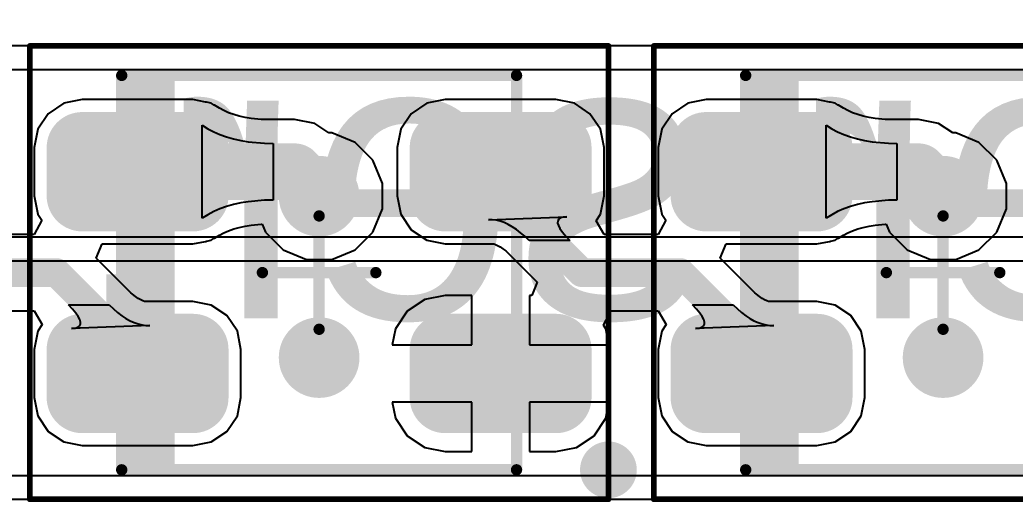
# Model space of a CAD drawing. Header units: millimetres. Extents: x 0 to 168, y 0 to 109.
# Drawn here: x 123.01 to 131.78, y 44.14 to 48.4 of the extents above; entities that cross this region are included whole.
import ezdxf

# ---------------------------------------------------------------- set-up
doc = ezdxf.new("R2010")
doc.units = ezdxf.units.MM
for name, color, linetype in [('BottomLayer', 5, 'Continuous'), ('BottomOverlay', 54, 'Continuous'), ('Mechanical13', 56, 'Continuous'), ('Mechanical15', 56, 'Continuous'), ('MultiLayer', 9, 'Continuous'), ('TopLayer', 1, 'Continuous'), ('TopOverlay', 2, 'Continuous'), ('TopPaste', 8, 'Continuous'), ('TopSolder', 216, 'Continuous'), ('ViaHoleLayer', 16, 'Continuous')]:
    doc.layers.add(name, color=color, linetype=linetype)
doc.styles.add('Comic Sans MS', font='comic.ttf', dxfattribs={"height": 0.2})

# ---------------------------------------------------------------- blocks, each defined once
blk = doc.blocks.new('WS2812B_M____112')
at = {"layer": 'Mechanical13'}
blk.add_hatch(color=56, dxfattribs=at).paths.add_polyline_path([(-1.74, -1.74), (-1.2719, -1.74), (-1.2719, 1.74), (-1.74, 1.74)])
at = {"layer": 'TopLayer'}
h = blk.add_hatch(color=1, dxfattribs=at)
edge = h.paths.add_edge_path()
edge.add_arc((-2.0875, 0.6776), 0.2125, 180, 270)
edge.add_line((-2.0875, 0.4651), (-1.1125, 0.4651))
edge.add_arc((-1.1125, 0.6776), 0.2125, 270, 360)
edge.add_line((-0.9, 0.6776), (-0.9, 1.1026))
edge.add_arc((-1.1125, 1.1026), 0.2125, 0, 90)
edge.add_line((-1.1125, 1.3151), (-2.0875, 1.3151))
edge.add_arc((-2.0875, 1.1026), 0.2125, 90, 180)
edge.add_line((-2.3, 1.1026), (-2.3, 0.6776))
h = blk.add_hatch(color=1, dxfattribs=at)
edge = h.paths.add_edge_path()
edge.add_arc((1.1125, 0.6775), 0.2125, 180, 270)
edge.add_line((1.1125, 0.465), (2.0875, 0.465))
edge.add_arc((2.0875, 0.6775), 0.2125, 270, 360)
edge.add_line((2.3, 0.6775), (2.3, 1.1025))
edge.add_arc((2.0875, 1.1025), 0.2125, 0, 90)
edge.add_line((2.0875, 1.315), (1.1125, 1.315))
edge.add_arc((1.1125, 1.1025), 0.2125, 90, 180)
edge.add_line((0.9, 1.1025), (0.9, 0.6775))
h = blk.add_hatch(color=1, dxfattribs=at)
edge = h.paths.add_edge_path()
edge.add_arc((-2.0875, -1.1025), 0.2125, 180, 270)
edge.add_line((-2.0875, -1.315), (-1.1125, -1.315))
edge.add_arc((-1.1125, -1.1025), 0.2125, 270, 360)
edge.add_line((-0.9, -1.1025), (-0.9, -0.6775))
edge.add_arc((-1.1125, -0.6775), 0.2125, 0, 90)
edge.add_line((-1.1125, -0.465), (-2.0875, -0.465))
edge.add_arc((-2.0875, -0.6775), 0.2125, 90, 180)
edge.add_line((-2.3, -0.6775), (-2.3, -1.1025))
h = blk.add_hatch(color=1, dxfattribs=at)
edge = h.paths.add_edge_path()
edge.add_arc((1.1125, -1.1025), 0.2125, 180, 270)
edge.add_line((1.1125, -1.315), (2.0875, -1.315))
edge.add_arc((2.0875, -1.1025), 0.2125, 270, 360)
edge.add_line((2.3, -1.1025), (2.3, -0.6775))
edge.add_arc((2.0875, -0.6775), 0.2125, 0, 90)
edge.add_line((2.0875, -0.465), (1.1125, -0.465))
edge.add_arc((1.1125, -0.6775), 0.2125, 90, 180)
edge.add_line((0.9, -0.6775), (0.9, -1.1025))
at = {"layer": 'TopPaste'}
h = blk.add_hatch(color=8, dxfattribs=at)
edge = h.paths.add_edge_path()
edge.add_arc((-2.0875, 0.6776), 0.2125, 180, 270)
edge.add_line((-2.0875, 0.4651), (-1.1125, 0.4651))
edge.add_arc((-1.1125, 0.6776), 0.2125, 270, 360)
edge.add_line((-0.9, 0.6776), (-0.9, 1.1026))
edge.add_arc((-1.1125, 1.1026), 0.2125, 0, 90)
edge.add_line((-1.1125, 1.3151), (-2.0875, 1.3151))
edge.add_arc((-2.0875, 1.1026), 0.2125, 90, 180)
edge.add_line((-2.3, 1.1026), (-2.3, 0.6776))
h = blk.add_hatch(color=8, dxfattribs=at)
edge = h.paths.add_edge_path()
edge.add_arc((1.1125, 0.6775), 0.2125, 180, 270)
edge.add_line((1.1125, 0.465), (2.0875, 0.465))
edge.add_arc((2.0875, 0.6775), 0.2125, 270, 360)
edge.add_line((2.3, 0.6775), (2.3, 1.1025))
edge.add_arc((2.0875, 1.1025), 0.2125, 0, 90)
edge.add_line((2.0875, 1.315), (1.1125, 1.315))
edge.add_arc((1.1125, 1.1025), 0.2125, 90, 180)
edge.add_line((0.9, 1.1025), (0.9, 0.6775))
h = blk.add_hatch(color=8, dxfattribs=at)
edge = h.paths.add_edge_path()
edge.add_arc((-2.0875, -1.1025), 0.2125, 180, 270)
edge.add_line((-2.0875, -1.315), (-1.1125, -1.315))
edge.add_arc((-1.1125, -1.1025), 0.2125, 270, 360)
edge.add_line((-0.9, -1.1025), (-0.9, -0.6775))
edge.add_arc((-1.1125, -0.6775), 0.2125, 0, 90)
edge.add_line((-1.1125, -0.465), (-2.0875, -0.465))
edge.add_arc((-2.0875, -0.6775), 0.2125, 90, 180)
edge.add_line((-2.3, -0.6775), (-2.3, -1.1025))
h = blk.add_hatch(color=8, dxfattribs=at)
edge = h.paths.add_edge_path()
edge.add_arc((1.1125, -1.1025), 0.2125, 180, 270)
edge.add_line((1.1125, -1.315), (2.0875, -1.315))
edge.add_arc((2.0875, -1.1025), 0.2125, 270, 360)
edge.add_line((2.3, -1.1025), (2.3, -0.6775))
edge.add_arc((2.0875, -0.6775), 0.2125, 0, 90)
edge.add_line((2.0875, -0.465), (1.1125, -0.465))
edge.add_arc((1.1125, -0.6775), 0.2125, 90, 180)
edge.add_line((0.9, -0.6775), (0.9, -1.1025))
at = {"layer": 'TopSolder'}
h = blk.add_hatch(color=216, dxfattribs=at)
edge = h.paths.add_edge_path()
edge.add_arc((-2.0875, 0.6776), 0.3141, 180, 270)
edge.add_line((-2.0875, 0.3635), (-1.1125, 0.3635))
edge.add_arc((-1.1125, 0.6776), 0.3141, 270, 360)
edge.add_line((-0.7984, 0.6776), (-0.7984, 1.1026))
edge.add_arc((-1.1125, 1.1026), 0.3141, 0, 90)
edge.add_line((-1.1125, 1.4167), (-2.0875, 1.4167))
edge.add_arc((-2.0875, 1.1026), 0.3141, 90, 180)
edge.add_line((-2.4016, 1.1026), (-2.4016, 0.6776))
h = blk.add_hatch(color=216, dxfattribs=at)
edge = h.paths.add_edge_path()
edge.add_arc((1.1125, 0.6775), 0.3141, 180, 270)
edge.add_line((1.1125, 0.3634), (2.0875, 0.3634))
edge.add_arc((2.0875, 0.6775), 0.3141, 270, 360)
edge.add_line((2.4016, 0.6775), (2.4016, 1.1025))
edge.add_arc((2.0875, 1.1025), 0.3141, 0, 90)
edge.add_line((2.0875, 1.4166), (1.1125, 1.4166))
edge.add_arc((1.1125, 1.1025), 0.3141, 90, 180)
edge.add_line((0.7984, 1.1025), (0.7984, 0.6775))
h = blk.add_hatch(color=216, dxfattribs=at)
edge = h.paths.add_edge_path()
edge.add_arc((-2.0875, -1.1025), 0.3141, 180, 270)
edge.add_line((-2.0875, -1.4166), (-1.1125, -1.4166))
edge.add_arc((-1.1125, -1.1025), 0.3141, 270, 360)
edge.add_line((-0.7984, -1.1025), (-0.7984, -0.6775))
edge.add_arc((-1.1125, -0.6775), 0.3141, 0, 90)
edge.add_line((-1.1125, -0.3634), (-2.0875, -0.3634))
edge.add_arc((-2.0875, -0.6775), 0.3141, 90, 180)
edge.add_line((-2.4016, -0.6775), (-2.4016, -1.1025))
h = blk.add_hatch(color=216, dxfattribs=at)
edge = h.paths.add_edge_path()
edge.add_arc((1.1125, -1.1025), 0.3141, 180, 270)
edge.add_line((1.1125, -1.4166), (2.0875, -1.4166))
edge.add_arc((2.0875, -1.1025), 0.3141, 270, 360)
edge.add_line((2.4016, -1.1025), (2.4016, -0.6775))
edge.add_arc((2.0875, -0.6775), 0.3141, 0, 90)
edge.add_line((2.0875, -0.3634), (1.1125, -0.3634))
edge.add_arc((1.1125, -0.6775), 0.3141, 90, 180)
edge.add_line((0.7984, -0.6775), (0.7984, -1.1025))
at = {"layer": 'Mechanical13', "const_width": 0.1}
for points in [[(-1.74, -1.74), (-1.74, 1.74)], [(-1.74, 1.74), (1.74, 1.74)], [(1.74, -1.74), (1.74, 1.74)], [(-1.74, -1.74), (1.74, -1.74)]]:
    blk.add_lwpolyline(points, dxfattribs=at)
at = {"layer": 'Mechanical13', "const_width": 0.05}
for points in [[(-1.765, 1.74, 1), (-1.715, 1.74, 1)], [(-1.765, 1.74, 1), (-1.715, 1.74, 1)], [(1.715, 1.74, 1), (1.765, 1.74, 1)], [(1.715, 1.74, 1), (1.765, 1.74, 1)], [(-1.765, -1.74, 1), (-1.715, -1.74, 1)], [(-1.765, -1.74, 1), (-1.715, -1.74, 1)], [(1.715, -1.74, 1), (1.765, -1.74, 1)], [(1.715, -1.74, 1), (1.765, -1.74, 1)]]:
    blk.add_lwpolyline(points, format="xyb", close=True, dxfattribs=at)
at = {"layer": 'Mechanical15'}
for points, const_width in [([(-2.55, -2), (-2.55, 2)], 0.05), ([(-2.55, 2), (2.55, 2)], 0.05), ([(2.55, -2), (2.55, 2)], 0.05), ([(0, -0.5), (0, 0.5)], 0.1), ([(-0.5, 0), (0.5, 0)], 0.1), ([(-2.55, -2), (2.55, -2)], 0.05)]:
    blk.add_lwpolyline(points, dxfattribs=dict(at, const_width=const_width))
for points, const_width in [([(-2.5625, 2, 1), (-2.5375, 2, 1)], 0.025), ([(-2.5625, 2, 1), (-2.5375, 2, 1)], 0.025), ([(2.5375, 2, 1), (2.5625, 2, 1)], 0.025), ([(2.5375, 2, 1), (2.5625, 2, 1)], 0.025), ([(-0.025, 0.5, 1), (0.025, 0.5, 1)], 0.05), ([(-0.525, 0, 1), (-0.475, 0, 1)], 0.05), ([(0.475, 0, 1), (0.525, 0, 1)], 0.05), ([(-0.025, -0.5, 1), (0.025, -0.5, 1)], 0.05), ([(-2.5625, -2, 1), (-2.5375, -2, 1)], 0.025), ([(-2.5625, -2, 1), (-2.5375, -2, 1)], 0.025), ([(2.5375, -2, 1), (2.5625, -2, 1)], 0.025), ([(2.5375, -2, 1), (2.5625, -2, 1)], 0.025)]:
    blk.add_lwpolyline(points, format="xyb", close=True, dxfattribs=dict(at, const_width=const_width))
at = {"layer": 'TopOverlay'}
for points, const_width in [([(2.675, -1.74, 1), (2.425, -1.74, 1)], 0.25), ([(2.3625, -1.74, 1), (2.4875, -1.74, 1)], 0.125), ([(2.6125, -1.74, 1), (2.7375, -1.74, 1)], 0.125)]:
    blk.add_lwpolyline(points, format="xyb", close=True, dxfattribs=dict(at, const_width=const_width))
blk = doc.blocks.new('WS2812B_M____118')
at = {"layer": 'Mechanical13'}
blk.add_hatch(color=56, dxfattribs=at).paths.add_polyline_path([(-1.74, -1.74), (-1.2719, -1.74), (-1.2719, 1.74), (-1.74, 1.74)])
at = {"layer": 'TopLayer'}
h = blk.add_hatch(color=1, dxfattribs=at)
edge = h.paths.add_edge_path()
edge.add_arc((-2.0875, 0.6776), 0.2125, 180, 270)
edge.add_line((-2.0875, 0.4651), (-1.1125, 0.4651))
edge.add_arc((-1.1125, 0.6776), 0.2125, 270, 360)
edge.add_line((-0.9, 0.6776), (-0.9, 1.1026))
edge.add_arc((-1.1125, 1.1026), 0.2125, 0, 90)
edge.add_line((-1.1125, 1.3151), (-2.0875, 1.3151))
edge.add_arc((-2.0875, 1.1026), 0.2125, 90, 180)
edge.add_line((-2.3, 1.1026), (-2.3, 0.6776))
h = blk.add_hatch(color=1, dxfattribs=at)
edge = h.paths.add_edge_path()
edge.add_arc((1.1125, 0.6775), 0.2125, 180, 270)
edge.add_line((1.1125, 0.465), (2.0875, 0.465))
edge.add_arc((2.0875, 0.6775), 0.2125, 270, 360)
edge.add_line((2.3, 0.6775), (2.3, 1.1025))
edge.add_arc((2.0875, 1.1025), 0.2125, 0, 90)
edge.add_line((2.0875, 1.315), (1.1125, 1.315))
edge.add_arc((1.1125, 1.1025), 0.2125, 90, 180)
edge.add_line((0.9, 1.1025), (0.9, 0.6775))
h = blk.add_hatch(color=1, dxfattribs=at)
edge = h.paths.add_edge_path()
edge.add_arc((-2.0875, -1.1025), 0.2125, 180, 270)
edge.add_line((-2.0875, -1.315), (-1.1125, -1.315))
edge.add_arc((-1.1125, -1.1025), 0.2125, 270, 360)
edge.add_line((-0.9, -1.1025), (-0.9, -0.6775))
edge.add_arc((-1.1125, -0.6775), 0.2125, 0, 90)
edge.add_line((-1.1125, -0.465), (-2.0875, -0.465))
edge.add_arc((-2.0875, -0.6775), 0.2125, 90, 180)
edge.add_line((-2.3, -0.6775), (-2.3, -1.1025))
h = blk.add_hatch(color=1, dxfattribs=at)
edge = h.paths.add_edge_path()
edge.add_arc((1.1125, -1.1025), 0.2125, 180, 270)
edge.add_line((1.1125, -1.315), (2.0875, -1.315))
edge.add_arc((2.0875, -1.1025), 0.2125, 270, 360)
edge.add_line((2.3, -1.1025), (2.3, -0.6775))
edge.add_arc((2.0875, -0.6775), 0.2125, 0, 90)
edge.add_line((2.0875, -0.465), (1.1125, -0.465))
edge.add_arc((1.1125, -0.6775), 0.2125, 90, 180)
edge.add_line((0.9, -0.6775), (0.9, -1.1025))
at = {"layer": 'TopPaste'}
h = blk.add_hatch(color=8, dxfattribs=at)
edge = h.paths.add_edge_path()
edge.add_arc((-2.0875, 0.6776), 0.2125, 180, 270)
edge.add_line((-2.0875, 0.4651), (-1.1125, 0.4651))
edge.add_arc((-1.1125, 0.6776), 0.2125, 270, 360)
edge.add_line((-0.9, 0.6776), (-0.9, 1.1026))
edge.add_arc((-1.1125, 1.1026), 0.2125, 0, 90)
edge.add_line((-1.1125, 1.3151), (-2.0875, 1.3151))
edge.add_arc((-2.0875, 1.1026), 0.2125, 90, 180)
edge.add_line((-2.3, 1.1026), (-2.3, 0.6776))
h = blk.add_hatch(color=8, dxfattribs=at)
edge = h.paths.add_edge_path()
edge.add_arc((1.1125, 0.6775), 0.2125, 180, 270)
edge.add_line((1.1125, 0.465), (2.0875, 0.465))
edge.add_arc((2.0875, 0.6775), 0.2125, 270, 360)
edge.add_line((2.3, 0.6775), (2.3, 1.1025))
edge.add_arc((2.0875, 1.1025), 0.2125, 0, 90)
edge.add_line((2.0875, 1.315), (1.1125, 1.315))
edge.add_arc((1.1125, 1.1025), 0.2125, 90, 180)
edge.add_line((0.9, 1.1025), (0.9, 0.6775))
h = blk.add_hatch(color=8, dxfattribs=at)
edge = h.paths.add_edge_path()
edge.add_arc((-2.0875, -1.1025), 0.2125, 180, 270)
edge.add_line((-2.0875, -1.315), (-1.1125, -1.315))
edge.add_arc((-1.1125, -1.1025), 0.2125, 270, 360)
edge.add_line((-0.9, -1.1025), (-0.9, -0.6775))
edge.add_arc((-1.1125, -0.6775), 0.2125, 0, 90)
edge.add_line((-1.1125, -0.465), (-2.0875, -0.465))
edge.add_arc((-2.0875, -0.6775), 0.2125, 90, 180)
edge.add_line((-2.3, -0.6775), (-2.3, -1.1025))
h = blk.add_hatch(color=8, dxfattribs=at)
edge = h.paths.add_edge_path()
edge.add_arc((1.1125, -1.1025), 0.2125, 180, 270)
edge.add_line((1.1125, -1.315), (2.0875, -1.315))
edge.add_arc((2.0875, -1.1025), 0.2125, 270, 360)
edge.add_line((2.3, -1.1025), (2.3, -0.6775))
edge.add_arc((2.0875, -0.6775), 0.2125, 0, 90)
edge.add_line((2.0875, -0.465), (1.1125, -0.465))
edge.add_arc((1.1125, -0.6775), 0.2125, 90, 180)
edge.add_line((0.9, -0.6775), (0.9, -1.1025))
at = {"layer": 'TopSolder'}
h = blk.add_hatch(color=216, dxfattribs=at)
edge = h.paths.add_edge_path()
edge.add_arc((-2.0875, 0.6776), 0.3141, 180, 270)
edge.add_line((-2.0875, 0.3635), (-1.1125, 0.3635))
edge.add_arc((-1.1125, 0.6776), 0.3141, 270, 360)
edge.add_line((-0.7984, 0.6776), (-0.7984, 1.1026))
edge.add_arc((-1.1125, 1.1026), 0.3141, 0, 90)
edge.add_line((-1.1125, 1.4167), (-2.0875, 1.4167))
edge.add_arc((-2.0875, 1.1026), 0.3141, 90, 180)
edge.add_line((-2.4016, 1.1026), (-2.4016, 0.6776))
h = blk.add_hatch(color=216, dxfattribs=at)
edge = h.paths.add_edge_path()
edge.add_arc((1.1125, 0.6775), 0.3141, 180, 270)
edge.add_line((1.1125, 0.3634), (2.0875, 0.3634))
edge.add_arc((2.0875, 0.6775), 0.3141, 270, 360)
edge.add_line((2.4016, 0.6775), (2.4016, 1.1025))
edge.add_arc((2.0875, 1.1025), 0.3141, 0, 90)
edge.add_line((2.0875, 1.4166), (1.1125, 1.4166))
edge.add_arc((1.1125, 1.1025), 0.3141, 90, 180)
edge.add_line((0.7984, 1.1025), (0.7984, 0.6775))
h = blk.add_hatch(color=216, dxfattribs=at)
edge = h.paths.add_edge_path()
edge.add_arc((-2.0875, -1.1025), 0.3141, 180, 270)
edge.add_line((-2.0875, -1.4166), (-1.1125, -1.4166))
edge.add_arc((-1.1125, -1.1025), 0.3141, 270, 360)
edge.add_line((-0.7984, -1.1025), (-0.7984, -0.6775))
edge.add_arc((-1.1125, -0.6775), 0.3141, 0, 90)
edge.add_line((-1.1125, -0.3634), (-2.0875, -0.3634))
edge.add_arc((-2.0875, -0.6775), 0.3141, 90, 180)
edge.add_line((-2.4016, -0.6775), (-2.4016, -1.1025))
h = blk.add_hatch(color=216, dxfattribs=at)
edge = h.paths.add_edge_path()
edge.add_arc((1.1125, -1.1025), 0.3141, 180, 270)
edge.add_line((1.1125, -1.4166), (2.0875, -1.4166))
edge.add_arc((2.0875, -1.1025), 0.3141, 270, 360)
edge.add_line((2.4016, -1.1025), (2.4016, -0.6775))
edge.add_arc((2.0875, -0.6775), 0.3141, 0, 90)
edge.add_line((2.0875, -0.3634), (1.1125, -0.3634))
edge.add_arc((1.1125, -0.6775), 0.3141, 90, 180)
edge.add_line((0.7984, -0.6775), (0.7984, -1.1025))
at = {"layer": 'Mechanical13', "const_width": 0.1}
for points in [[(-1.74, -1.74), (-1.74, 1.74)], [(-1.74, 1.74), (1.74, 1.74)], [(1.74, -1.74), (1.74, 1.74)], [(-1.74, -1.74), (1.74, -1.74)]]:
    blk.add_lwpolyline(points, dxfattribs=at)
at = {"layer": 'Mechanical13', "const_width": 0.05}
for points in [[(-1.765, 1.74, 1), (-1.715, 1.74, 1)], [(-1.765, 1.74, 1), (-1.715, 1.74, 1)], [(1.715, 1.74, 1), (1.765, 1.74, 1)], [(1.715, 1.74, 1), (1.765, 1.74, 1)], [(-1.765, -1.74, 1), (-1.715, -1.74, 1)], [(-1.765, -1.74, 1), (-1.715, -1.74, 1)], [(1.715, -1.74, 1), (1.765, -1.74, 1)], [(1.715, -1.74, 1), (1.765, -1.74, 1)]]:
    blk.add_lwpolyline(points, format="xyb", close=True, dxfattribs=at)
at = {"layer": 'Mechanical15'}
for points, const_width in [([(-2.55, -2), (-2.55, 2)], 0.05), ([(-2.55, 2), (2.55, 2)], 0.05), ([(2.55, -2), (2.55, 2)], 0.05), ([(0, -0.5), (0, 0.5)], 0.1), ([(-0.5, 0), (0.5, 0)], 0.1), ([(-2.55, -2), (2.55, -2)], 0.05)]:
    blk.add_lwpolyline(points, dxfattribs=dict(at, const_width=const_width))
for points, const_width in [([(-2.5625, 2, 1), (-2.5375, 2, 1)], 0.025), ([(-2.5625, 2, 1), (-2.5375, 2, 1)], 0.025), ([(2.5375, 2, 1), (2.5625, 2, 1)], 0.025), ([(2.5375, 2, 1), (2.5625, 2, 1)], 0.025), ([(-0.025, 0.5, 1), (0.025, 0.5, 1)], 0.05), ([(-0.525, 0, 1), (-0.475, 0, 1)], 0.05), ([(0.475, 0, 1), (0.525, 0, 1)], 0.05), ([(-0.025, -0.5, 1), (0.025, -0.5, 1)], 0.05), ([(-2.5625, -2, 1), (-2.5375, -2, 1)], 0.025), ([(-2.5625, -2, 1), (-2.5375, -2, 1)], 0.025), ([(2.5375, -2, 1), (2.5625, -2, 1)], 0.025), ([(2.5375, -2, 1), (2.5625, -2, 1)], 0.025)]:
    blk.add_lwpolyline(points, format="xyb", close=True, dxfattribs=dict(at, const_width=const_width))
at = {"layer": 'TopOverlay'}
for points, const_width in [([(2.675, -1.74, 1), (2.425, -1.74, 1)], 0.25), ([(2.3625, -1.74, 1), (2.4875, -1.74, 1)], 0.125), ([(2.6125, -1.74, 1), (2.7375, -1.74, 1)], 0.125)]:
    blk.add_lwpolyline(points, format="xyb", close=True, dxfattribs=dict(at, const_width=const_width))

msp = doc.modelspace()

# ---------------------------------------------------------------- hatches: boundary and pattern name
at = {"layer": 'BottomLayer'}
h = msp.add_hatch(color=5, dxfattribs=at)
edge = h.paths.add_edge_path()
edge.add_arc((125.649, 46.8442), 0.3556, 0, 360)
h = msp.add_hatch(color=5, dxfattribs=at)
edge = h.paths.add_edge_path()
edge.add_arc((131.149, 46.8442), 0.3556, 0, 360)
h = msp.add_hatch(color=5, dxfattribs=at)
edge = h.paths.add_edge_path()
edge.add_arc((125.649, 45.42), 0.3556, 0, 360)
h = msp.add_hatch(color=5, dxfattribs=at)
edge = h.paths.add_edge_path()
edge.add_arc((131.149, 45.42), 0.3556, 0, 360)
at = {"layer": 'TopLayer'}
h = msp.add_hatch(color=1, dxfattribs=at)
edge = h.paths.add_edge_path()
edge.add_arc((125.649, 46.8442), 0.3556, 0, 360)
h = msp.add_hatch(color=1, dxfattribs=at)
edge = h.paths.add_edge_path()
edge.add_arc((131.149, 46.8442), 0.3556, 0, 360)
h = msp.add_hatch(color=1, dxfattribs=at)
edge = h.paths.add_edge_path()
edge.add_arc((125.649, 45.42), 0.3556, 0, 360)
h = msp.add_hatch(color=1, dxfattribs=at)
edge = h.paths.add_edge_path()
edge.add_arc((131.149, 45.42), 0.3556, 0, 360)
at = {"layer": 'ViaHoleLayer'}
h = msp.add_hatch(color=16, dxfattribs=at)
edge = h.paths.add_edge_path()
edge.add_arc((125.649, 46.8442), 0.2, 0, 360)
h = msp.add_hatch(color=16, dxfattribs=at)
edge = h.paths.add_edge_path()
edge.add_arc((131.149, 46.8442), 0.2, 0, 360)
h = msp.add_hatch(color=16, dxfattribs=at)
edge = h.paths.add_edge_path()
edge.add_arc((125.649, 45.42), 0.2, 0, 360)
h = msp.add_hatch(color=16, dxfattribs=at)
edge = h.paths.add_edge_path()
edge.add_arc((131.149, 45.42), 0.2, 0, 360)

# ---------------------------------------------------------------- linework, layer by layer
at = {"layer": 'BottomLayer'}
for p, q in [((114.8252, 47.9628), (146.4729, 47.9628)), ((149.352, 46.482), (112.522, 46.482)), ((112.522, 46.2748), (149.352, 46.2748)), ((146.4585, 44.3772), (114.8108, 44.3772))]:
    msp.add_line(p, q, dxfattribs=at)
at = {"layer": 'MultiLayer'}
for p, q in [((146.399, 48.17), (114.899, 48.17)), ((114.8846, 44.17), (146.3846, 44.17))]:
    msp.add_line(p, q, dxfattribs=at)
at = {"layer": 'TopLayer'}
for p, q in [((114.8252, 47.9628), (146.4729, 47.9628)), ((123.3993, 47.6641), (123.2618, 47.5723)), ((123.5615, 47.6964), (123.3993, 47.6641)), ((124.5365, 47.6964), (123.5615, 47.6964)), ((124.6477, 47.6743), (124.5365, 47.6964)), ((124.6511, 47.6744), (124.6477, 47.6743)), ((124.6558, 47.6727), (124.6511, 47.6744)), ((124.6987, 47.6641), (124.6558, 47.6727)), ((124.7237, 47.6475), (124.6987, 47.6641)), ((124.7269, 47.6463), (124.7237, 47.6475)), ((124.7698, 47.6198), (124.7269, 47.6463)), ((126.5993, 47.6641), (126.4618, 47.5722)), ((126.7615, 47.6963), (126.5993, 47.6641)), ((127.7365, 47.6963), (126.7615, 47.6963)), ((127.8987, 47.6641), (127.7365, 47.6963)), ((128.0362, 47.5722), (127.8987, 47.6641)), ((128.8993, 47.6641), (128.7618, 47.5723)), ((129.0615, 47.6964), (128.8993, 47.6641)), ((130.0365, 47.6964), (129.0615, 47.6964)), ((130.1477, 47.6743), (130.0365, 47.6964)), ((130.1511, 47.6744), (130.1477, 47.6743)), ((130.1558, 47.6727), (130.1511, 47.6744)), ((130.1987, 47.6641), (130.1558, 47.6727)), ((130.2237, 47.6475), (130.1987, 47.6641)), ((130.2269, 47.6463), (130.2237, 47.6475)), ((130.2698, 47.6198), (130.2269, 47.6463)), ((123.2618, 47.5723), (123.17, 47.4348)), ((124.809, 47.5995), (124.7698, 47.6198)), ((124.8512, 47.5811), (124.809, 47.5995)), ((124.8966, 47.5649), (124.8512, 47.5811)), ((124.9454, 47.5508), (124.8966, 47.5649)), ((124.9977, 47.539), (124.9454, 47.5508)), ((126.4618, 47.5722), (126.37, 47.4347)), ((128.1281, 47.4347), (128.0362, 47.5722)), ((128.7618, 47.5723), (128.67, 47.4348)), ((130.309, 47.5995), (130.2698, 47.6198)), ((130.3512, 47.5811), (130.309, 47.5995)), ((130.3966, 47.5649), (130.3512, 47.5811)), ((130.4454, 47.5508), (130.3966, 47.5649)), ((130.4977, 47.539), (130.4454, 47.5508)), ((124.6183, 46.6503), (124.6183, 47.4699)), ((124.6183, 47.4699), (124.6676, 47.4395)), ((125.0511, 47.5301), (124.9977, 47.539)), ((125.1395, 47.5221), (125.0511, 47.5301)), ((125.4332, 47.5221), (125.1395, 47.5221)), ((125.61, 47.487), (125.4332, 47.5221)), ((125.4332, 47.5221), (125.4332, 47.5221)), ((125.7357, 47.403), (125.61, 47.487)), ((130.1183, 46.6503), (130.1183, 47.4699)), ((130.1183, 47.4699), (130.1676, 47.4395)), ((130.5511, 47.5301), (130.4977, 47.539)), ((130.6395, 47.5221), (130.5511, 47.5301)), ((130.9332, 47.5221), (130.6395, 47.5221)), ((131.11, 47.487), (130.9332, 47.5221)), ((130.9332, 47.5221), (130.9332, 47.5221)), ((131.2357, 47.403), (131.11, 47.487)), ((123.17, 47.4348), (123.1377, 47.2726)), ((124.6676, 47.4395), (124.7198, 47.4123)), ((124.7198, 47.4123), (124.7749, 47.3884)), ((124.7749, 47.3884), (124.833, 47.3676)), ((125.7602, 47.403), (125.7357, 47.403)), ((125.9656, 47.3179), (125.7602, 47.403)), ((126.37, 47.4347), (126.3377, 47.2725)), ((128.1604, 47.2725), (128.1281, 47.4347)), ((128.67, 47.4348), (128.6377, 47.2726)), ((130.1676, 47.4395), (130.2198, 47.4123)), ((130.2198, 47.4123), (130.2749, 47.3884)), ((130.2749, 47.3884), (130.333, 47.3676)), ((131.2602, 47.403), (131.2357, 47.403)), ((131.4656, 47.3179), (131.2602, 47.403)), ((124.833, 47.3676), (124.8939, 47.35)), ((124.8939, 47.35), (124.9578, 47.3356)), ((124.9578, 47.3356), (125.0247, 47.3244)), ((125.0247, 47.3244), (125.1671, 47.3117)), ((125.1671, 47.3117), (125.2426, 47.3101)), ((125.2426, 47.3101), (125.2426, 46.8101)), ((126.1228, 47.1607), (125.9656, 47.3179)), ((130.333, 47.3676), (130.3939, 47.35)), ((130.3939, 47.35), (130.4578, 47.3356)), ((130.4578, 47.3356), (130.5247, 47.3244)), ((130.5247, 47.3244), (130.6671, 47.3117)), ((130.6671, 47.3117), (130.7426, 47.3101)), ((130.7426, 47.3101), (130.7426, 46.8101)), ((131.6228, 47.1607), (131.4656, 47.3179)), ((123.1377, 47.2726), (123.1377, 46.8476)), ((126.3377, 47.2725), (126.3377, 46.8475)), ((128.1604, 46.8475), (128.1604, 47.2725)), ((128.6377, 47.2726), (128.6377, 46.8476)), ((126.2078, 46.9554), (126.1228, 47.1607)), ((131.7078, 46.9554), (131.6228, 47.1607)), ((126.2078, 46.7331), (126.2078, 46.9554)), ((131.7078, 46.7331), (131.7078, 46.9554)), ((123.1377, 46.8476), (123.17, 46.6854)), ((126.3377, 46.8475), (126.37, 46.6853)), ((128.1281, 46.6853), (128.1604, 46.8475)), ((128.6377, 46.8476), (128.67, 46.6854)), ((124.8939, 46.7701), (124.833, 46.7525)), ((124.9578, 46.7845), (124.8939, 46.7701)), ((125.0246, 46.7957), (124.9578, 46.7845)), ((125.167, 46.8085), (125.0246, 46.7957)), ((125.2426, 46.8101), (125.167, 46.8085)), ((130.3939, 46.7701), (130.333, 46.7525)), ((130.4578, 46.7845), (130.3939, 46.7701)), ((130.5246, 46.7957), (130.4578, 46.7845)), ((130.667, 46.8085), (130.5246, 46.7957)), ((130.7426, 46.8101), (130.667, 46.8085)), ((123.17, 46.6854), (123.2045, 46.6337)), ((124.6676, 46.6806), (124.6183, 46.6503)), ((124.7198, 46.7078), (124.6676, 46.6806)), ((124.7749, 46.7318), (124.7198, 46.7078)), ((124.833, 46.7525), (124.7749, 46.7318)), ((126.1228, 46.5277), (126.2078, 46.7331)), ((126.37, 46.6853), (126.4618, 46.5478)), ((128.0898, 46.628), (128.1281, 46.6853)), ((128.67, 46.6854), (128.7045, 46.6337)), ((130.1676, 46.6806), (130.1183, 46.6503)), ((130.2198, 46.7078), (130.1676, 46.6806)), ((130.2749, 46.7318), (130.2198, 46.7078)), ((130.333, 46.7525), (130.2749, 46.7318)), ((131.6228, 46.5277), (131.7078, 46.7331)), ((123.2045, 46.6337), (123.1366, 46.5067)), ((124.9454, 46.5693), (124.9977, 46.5811)), ((124.9977, 46.5811), (125.0511, 46.59)), ((125.0511, 46.59), (125.1395, 46.598)), ((125.1395, 46.598), (125.1462, 46.598)), ((125.1462, 46.598), (125.1753, 46.5277)), ((127.1409, 46.637), (127.8314, 46.6626)), ((127.1751, 46.6363), (127.1409, 46.637)), ((127.2097, 46.6317), (127.1751, 46.6363)), ((127.2447, 46.6232), (127.2097, 46.6317)), ((127.2801, 46.6108), (127.2447, 46.6232)), ((127.3158, 46.5945), (127.2801, 46.6108)), ((127.3519, 46.5743), (127.3158, 46.5945)), ((127.7524, 46.6262), (127.7514, 46.6073)), ((127.7514, 46.6073), (127.758, 46.5845)), ((127.7609, 46.6412), (127.7524, 46.6262)), ((127.758, 46.5845), (127.772, 46.5579)), ((127.7769, 46.6522), (127.7609, 46.6412)), ((127.8004, 46.6594), (127.7769, 46.6522)), ((127.8314, 46.6626), (127.8004, 46.6594)), ((128.1615, 46.5067), (128.0898, 46.628)), ((128.7045, 46.6337), (128.6366, 46.5067)), ((130.4454, 46.5693), (130.4977, 46.5811)), ((130.4977, 46.5811), (130.5511, 46.59)), ((130.5511, 46.59), (130.6395, 46.598)), ((130.6395, 46.598), (130.6462, 46.598)), ((130.6462, 46.598), (130.6753, 46.5277)), ((123.1366, 46.5067), (122.6615, 46.5067)), ((124.7269, 46.4739), (124.7698, 46.5003)), ((124.7698, 46.5003), (124.809, 46.5207)), ((124.809, 46.5207), (124.8512, 46.539)), ((124.8512, 46.539), (124.8966, 46.5553)), ((124.8966, 46.5553), (124.9454, 46.5693)), ((125.1753, 46.5277), (125.3325, 46.3705)), ((125.9656, 46.3705), (126.1228, 46.5277)), ((126.4618, 46.5478), (126.5993, 46.4559)), ((127.3884, 46.5501), (127.3519, 46.5743)), ((127.4252, 46.5221), (127.3884, 46.5501)), ((127.4625, 46.4902), (127.4252, 46.5221)), ((127.772, 46.5579), (127.7936, 46.5273)), ((127.7936, 46.5273), (127.8227, 46.4927)), ((128.6366, 46.5067), (128.1615, 46.5067)), ((130.2269, 46.4739), (130.2698, 46.5003)), ((130.2698, 46.5003), (130.309, 46.5207)), ((130.309, 46.5207), (130.3512, 46.539)), ((130.3512, 46.539), (130.3966, 46.5553)), ((130.3966, 46.5553), (130.4454, 46.5693)), ((130.6753, 46.5277), (130.8325, 46.3705)), ((131.4656, 46.3705), (131.6228, 46.5277)), ((123.6834, 46.2967), (123.736, 46.4237)), ((123.736, 46.4237), (124.5365, 46.4237)), ((124.5365, 46.4237), (124.6477, 46.4458)), ((124.6477, 46.4458), (124.6511, 46.4457)), ((124.6511, 46.4457), (124.6558, 46.4474)), ((124.6558, 46.4474), (124.6987, 46.456)), ((124.6987, 46.456), (124.7237, 46.4727)), ((124.7237, 46.4727), (124.7269, 46.4739)), ((126.5993, 46.4559), (126.7615, 46.4236)), ((126.7615, 46.4236), (127.1877, 46.4236)), ((127.1877, 46.4236), (127.2026, 46.4184)), ((127.2026, 46.4184), (127.222, 46.4095)), ((127.222, 46.4095), (127.244, 46.3972)), ((127.5001, 46.4543), (127.4625, 46.4902)), ((127.8593, 46.4543), (127.5001, 46.4543)), ((127.8227, 46.4927), (127.8593, 46.4543)), ((129.1834, 46.2967), (129.236, 46.4237)), ((129.236, 46.4237), (130.0365, 46.4237)), ((130.0365, 46.4237), (130.1477, 46.4458)), ((130.1477, 46.4458), (130.1511, 46.4457)), ((130.1511, 46.4457), (130.1558, 46.4474)), ((130.1558, 46.4474), (130.1987, 46.456)), ((130.1987, 46.456), (130.2237, 46.4727)), ((130.2237, 46.4727), (130.2269, 46.4739)), ((125.3325, 46.3705), (125.5379, 46.2854)), ((125.7602, 46.2854), (125.9656, 46.3705)), ((127.244, 46.3972), (127.2684, 46.3811)), ((127.2684, 46.3811), (127.295, 46.3609)), ((127.295, 46.3609), (127.3093, 46.3486)), ((127.3093, 46.3486), (127.5724, 46.0855)), ((130.8325, 46.3705), (131.0379, 46.2854)), ((131.2602, 46.2854), (131.4656, 46.3705)), ((123.9888, 45.9913), (123.6834, 46.2967)), ((125.5379, 46.2854), (125.7602, 46.2854)), ((129.4888, 45.9913), (129.1834, 46.2967)), ((131.0379, 46.2854), (131.2602, 46.2854)), ((127.5724, 46.0855), (127.5238, 45.9681)), ((124.0031, 45.9791), (123.9888, 45.9913)), ((124.0296, 45.9589), (124.0031, 45.9791)), ((126.7615, 45.9681), (126.5795, 45.9319)), ((126.995, 45.9681), (126.7615, 45.9681)), ((126.995, 45.534), (126.995, 45.9681)), ((127.5238, 45.9681), (127.503, 45.9681)), ((127.503, 45.9681), (127.503, 45.534)), ((129.5031, 45.9791), (129.4888, 45.9913)), ((129.5296, 45.9589), (129.5031, 45.9791)), ((123.4388, 45.8856), (123.798, 45.8856)), ((123.4754, 45.8472), (123.4388, 45.8856)), ((123.798, 45.8856), (123.8356, 45.8498)), ((124.0541, 45.9427), (124.0296, 45.9589)), ((124.0761, 45.9304), (124.0541, 45.9427)), ((124.0955, 45.9216), (124.0761, 45.9304)), ((124.1104, 45.9163), (124.0955, 45.9216)), ((124.5365, 45.9163), (124.1104, 45.9163)), ((124.6987, 45.8841), (124.5365, 45.9163)), ((124.8362, 45.7922), (124.6987, 45.8841)), ((126.5795, 45.9319), (126.4252, 45.8288)), ((128.9388, 45.8856), (129.298, 45.8856)), ((128.9754, 45.8472), (128.9388, 45.8856)), ((129.298, 45.8856), (129.3356, 45.8498)), ((129.5541, 45.9427), (129.5296, 45.9589)), ((129.5761, 45.9304), (129.5541, 45.9427)), ((129.5955, 45.9216), (129.5761, 45.9304)), ((129.6104, 45.9163), (129.5955, 45.9216)), ((130.0365, 45.9163), (129.6104, 45.9163)), ((130.1987, 45.8841), (130.0365, 45.9163)), ((130.3362, 45.7922), (130.1987, 45.8841)), ((122.7226, 45.8333), (123.1366, 45.8333)), ((123.1366, 45.8333), (123.2082, 45.712)), ((123.5045, 45.8127), (123.4754, 45.8472)), ((123.5261, 45.7821), (123.5045, 45.8127)), ((123.8356, 45.8498), (123.8728, 45.8179)), ((123.8728, 45.8179), (123.9097, 45.7898)), ((124.9281, 45.6547), (124.8362, 45.7922)), ((126.4252, 45.8288), (126.3221, 45.6745)), ((128.1547, 45.7063), (128.2226, 45.8333)), ((128.2226, 45.8333), (128.6366, 45.8333)), ((128.6366, 45.8333), (128.7082, 45.712)), ((129.0045, 45.8127), (128.9754, 45.8472)), ((129.0261, 45.7821), (129.0045, 45.8127)), ((129.3356, 45.8498), (129.3728, 45.8179)), ((129.3728, 45.8179), (129.4097, 45.7898)), ((130.4281, 45.6547), (130.3362, 45.7922)), ((123.2082, 45.712), (123.17, 45.6547)), ((123.5401, 45.7554), (123.5261, 45.7821)), ((123.5372, 45.6988), (123.5457, 45.7138)), ((123.5467, 45.7326), (123.5401, 45.7554)), ((123.5457, 45.7138), (123.5467, 45.7326)), ((123.9097, 45.7898), (123.9462, 45.7657)), ((123.9462, 45.7657), (123.9823, 45.7455)), ((123.9823, 45.7455), (124.018, 45.7292)), ((124.018, 45.7292), (124.0534, 45.7168)), ((124.0534, 45.7168), (124.0883, 45.7083)), ((124.0883, 45.7083), (124.123, 45.7037)), ((124.123, 45.7037), (124.1572, 45.703)), ((128.176, 45.6745), (128.1547, 45.7063)), ((128.7082, 45.712), (128.67, 45.6547)), ((129.0401, 45.7554), (129.0261, 45.7821)), ((129.0372, 45.6988), (129.0457, 45.7138)), ((129.0467, 45.7326), (129.0401, 45.7554)), ((129.0457, 45.7138), (129.0467, 45.7326)), ((129.4097, 45.7898), (129.4462, 45.7657)), ((129.4462, 45.7657), (129.4823, 45.7455)), ((129.4823, 45.7455), (129.518, 45.7292)), ((129.518, 45.7292), (129.5534, 45.7168)), ((129.5534, 45.7168), (129.5883, 45.7083)), ((129.5883, 45.7083), (129.623, 45.7037)), ((129.623, 45.7037), (129.6572, 45.703)), ((123.17, 45.6547), (123.1377, 45.4925)), ((124.1572, 45.703), (123.4666, 45.6773)), ((123.4666, 45.6773), (123.4977, 45.6806)), ((123.4977, 45.6806), (123.5212, 45.6877)), ((123.5212, 45.6877), (123.5372, 45.6988)), ((124.9604, 45.4925), (124.9281, 45.6547)), ((126.3221, 45.6745), (126.2942, 45.534)), ((128.2039, 45.534), (128.176, 45.6745)), ((128.67, 45.6547), (128.6377, 45.4925)), ((129.6572, 45.703), (128.9666, 45.6773)), ((128.9666, 45.6773), (128.9977, 45.6806)), ((128.9977, 45.6806), (129.0212, 45.6877)), ((129.0212, 45.6877), (129.0372, 45.6988)), ((130.4604, 45.4925), (130.4281, 45.6547)), ((126.2942, 45.534), (126.995, 45.534)), ((127.503, 45.534), (128.2039, 45.534)), ((123.1377, 45.4925), (123.1377, 45.0675)), ((124.9604, 45.0675), (124.9604, 45.4925)), ((128.6377, 45.4925), (128.6377, 45.0675)), ((130.4604, 45.0675), (130.4604, 45.4925)), ((123.1377, 45.0675), (123.17, 44.9053)), ((124.9281, 44.9053), (124.9604, 45.0675)), ((126.995, 45.026), (126.2942, 45.026)), ((126.2942, 45.026), (126.3221, 44.8855)), ((126.995, 44.5918), (126.995, 45.026)), ((128.2039, 45.026), (127.503, 45.026)), ((127.503, 45.026), (127.503, 44.5918)), ((128.176, 44.8855), (128.2039, 45.026)), ((128.6377, 45.0675), (128.67, 44.9053)), ((130.4281, 44.9053), (130.4604, 45.0675)), ((123.17, 44.9053), (123.2618, 44.7678)), ((124.8362, 44.7678), (124.9281, 44.9053)), ((126.3221, 44.8855), (126.4252, 44.7312)), ((128.0729, 44.7312), (128.176, 44.8855)), ((128.67, 44.9053), (128.7618, 44.7678)), ((130.3362, 44.7678), (130.4281, 44.9053)), ((123.2618, 44.7678), (123.3993, 44.6759)), ((124.6987, 44.6759), (124.8362, 44.7678)), ((128.7618, 44.7678), (128.8993, 44.6759)), ((130.1987, 44.6759), (130.3362, 44.7678)), ((123.3993, 44.6759), (123.5615, 44.6436)), ((124.5365, 44.6436), (124.6987, 44.6759)), ((126.4252, 44.7312), (126.5795, 44.628)), ((127.9186, 44.628), (128.0729, 44.7312)), ((128.8993, 44.6759), (129.0615, 44.6436)), ((130.0365, 44.6436), (130.1987, 44.6759)), ((123.5615, 44.6436), (124.5365, 44.6436)), ((126.5795, 44.628), (126.7615, 44.5918)), ((126.7615, 44.5918), (126.995, 44.5918)), ((127.503, 44.5918), (127.7365, 44.5918)), ((127.7365, 44.5918), (127.9186, 44.628)), ((129.0615, 44.6436), (130.0365, 44.6436)), ((146.4585, 44.3772), (114.8108, 44.3772))]:
    msp.add_line(p, q, dxfattribs=at)
for points, const_width in [([(124.049, 47.0601), (125.4332, 47.0601)], 0.5), ([(125.4332, 47.0601), (125.649, 46.8442)], 0.5), ([(129.549, 47.0601), (130.9332, 47.0601)], 0.5), ([(130.9332, 47.0601), (131.149, 46.8442)], 0.5), ([(127.074, 47.06), (127.964, 46.17)], 0.254), ([(122.464, 46.17), (123.334, 46.17)], 0.254), ([(123.334, 46.17), (124.224, 45.28)], 0.254), ([(127.964, 46.17), (128.834, 46.17)], 0.254), ([(128.834, 46.17), (129.724, 45.28)], 0.254)]:
    msp.add_lwpolyline(points, dxfattribs=dict(at, const_width=const_width))
for points, const_width in [([(123.924, 47.0601, 1), (124.174, 47.0601, 1)], 0.25), ([(125.3082, 47.0601, 1), (125.5582, 47.0601, 1)], 0.25), ([(125.3082, 47.0601, 1), (125.5582, 47.0601, 1)], 0.25), ([(129.424, 47.0601, 1), (129.674, 47.0601, 1)], 0.25), ([(130.8082, 47.0601, 1), (131.0582, 47.0601, 1)], 0.25), ([(130.8082, 47.0601, 1), (131.0582, 47.0601, 1)], 0.25), ([(127.0105, 47.06, 1), (127.1375, 47.06, 1)], 0.127), ([(125.524, 46.8442, 1), (125.774, 46.8442, 1)], 0.25), ([(131.024, 46.8442, 1), (131.274, 46.8442, 1)], 0.25), ([(123.2705, 46.17, 1), (123.3975, 46.17, 1)], 0.127), ([(123.2705, 46.17, 1), (123.3975, 46.17, 1)], 0.127), ([(127.9005, 46.17, 1), (128.0275, 46.17, 1)], 0.127), ([(127.9005, 46.17, 1), (128.0275, 46.17, 1)], 0.127), ([(128.7705, 46.17, 1), (128.8975, 46.17, 1)], 0.127), ([(128.7705, 46.17, 1), (128.8975, 46.17, 1)], 0.127), ([(124.1605, 45.28, 1), (124.2875, 45.28, 1)], 0.127), ([(129.6605, 45.28, 1), (129.7875, 45.28, 1)], 0.127)]:
    msp.add_lwpolyline(points, format="xyb", close=True, dxfattribs=dict(at, const_width=const_width))

# ---------------------------------------------------------------- block references
at = {"rotation": 360}
for name, p in [('WS2812B_M____118', (125.649, 46.17)), ('WS2812B_M____112', (131.149, 46.17))]:
    msp.add_blockref(name, p, dxfattribs=at)

# ---------------------------------------------------------------- texts
at = {"layer": 'BottomOverlay', "style": 'Comic Sans MS', "text_generation_flag": 2}
msp.add_text('Zehner ser, ok?', height=2.5, rotation=0, dxfattribs=at).set_placement((140.5663, 45.7668))

doc.saveas('drawing.dxf')
